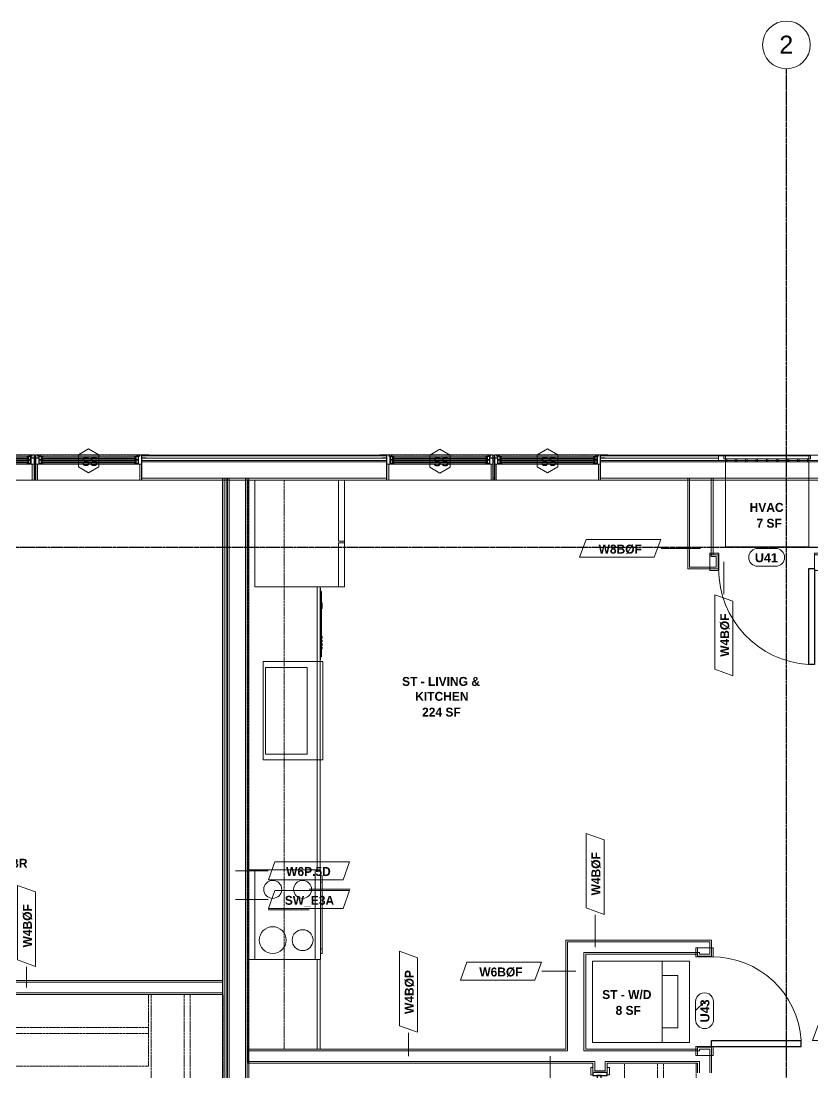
# Model space of a CAD drawing. Header units: inches. Extents: x -4058 to -1781, y 9814 to 12264.
# Drawn here: x -3410.6 to -3145.4, y 11911.1 to 12263.5 of the extents above; entities that cross this region are included whole.
import ezdxf

# ---------------------------------------------------------------- set-up
doc = ezdxf.new("R2010")
doc.units = ezdxf.units.IN
doc.header["$MEASUREMENT"] = 0
doc.linetypes.add('Dash', pattern=[0.25, 0.125, -0.125])
doc.linetypes.add('Grid Line 1_2_', pattern=[0.875, 0.5, -0.125, 0.125, -0.125])
for name, color, linetype, lineweight in [('0-1', 7, 'Continuous', 5), ('0-2', 7, 'Continuous', 9), ('0-4', 165, 'Continuous', 5), ('A-AREA-IDEN', 2, 'Continuous', 9), ('A-DETL-GENF-HDLN-1', 7, 'Dash', 9), ('A-DETL-GENF-HDLN-2', 1, 'Continuous', 18), ('A-DOOR-3', 31, 'Continuous', 9), ('A-DOOR-4', 31, 'Continuous', 30), ('A-DOOR-FRAM-3', 31, 'Continuous', 30), ('A-DOOR-IDEN', 31, 'Continuous', 9), ('A-GENM-1', 7, 'Continuous', 9), ('A-GLAZ', 151, 'Continuous', 18), ('A-GLAZ-1', 10, 'Continuous', 30), ('A-GLAZ-2', 7, 'Continuous', 9), ('A-GLAZ-IDEN', 152, 'Continuous', 9), ('A-WALL', 113, 'Continuous', 18), ('A-WALL-1', 7, 'Continuous', 9), ('A-WALL-2', 250, 'Continuous', 18), ('A-WALL-3', 113, 'Continuous', 9), ('A-WALL-IDEN', 211, 'Continuous', 9), ('I-WALL-1', 7, 'Continuous', 9), ('I-WALL-2', 2, 'Continuous', 9), ('P-SANR-FIXT', 6, 'Continuous', 9), ('Q-CASE', 31, 'Continuous', 9), ('Q-CASE-HDLN', 31, 'Dash', 9), ('Q-SPCQ', 91, 'Continuous', 9), ('S-GRID-1', 1, 'Grid Line 1_2_', 30), ('S-GRID-IDEN', 1, 'Continuous', 9), ('S-GRID-IDEN-1', 147, 'Continuous', 9)]:
    doc.layers.add(name, color=color, linetype=linetype, lineweight=lineweight)
doc.styles.add('Arial', font='arial.ttf', dxfattribs={"height": 6})
doc.styles.add('Arial_B', font='arialbd.ttf', dxfattribs={"height": 3})
doc.styles.add('Century Gothic_B', font='GOTHICB.TTF', dxfattribs={"height": 3})

# ---------------------------------------------------------------- blocks, each defined once
blk = doc.blocks.new('Window-Double_Hung-Marvin-Essential - 2-WIDE _TEMP ALL LOW_ ESDH3066-3454268-UNITS PLANS - 3RD FLOOR')
at = {"layer": 'A-DETL-GENF-HDLN-1'}
blk.add_line((16.1, 4.22), (-16.5, 4.22), dxfattribs=at)
at = {"layer": 'A-DETL-GENF-HDLN-2'}
for p, q in [((-17.75, 4.28), (-17.16, 4.28)), ((-17.75, 4.28), (-17.75, 1.19)), ((-17.08, 3.87), (-17.16, 4.28)), ((-17.08, 3.87), (-16.19, 3.87)), ((-16.85, 4.25), (-16.85, 3.87)), ((-16.3, 4.25), (-16.85, 4.25)), ((-16.38, 3.77), (-16.72, 3.77)), ((-16.72, 3.77), (-16.72, 1.19)), ((-15.34, 3.69), (-16.56, 3.69)), ((-16.56, 2.75), (-16.56, 3.69)), ((-16.38, 3.87), (-16.38, 3.77)), ((-16.3, 4.01), (-16.3, 4.25)), ((-16.18, 4.01), (-16.3, 4.01)), ((-16.19, 3.97), (-16.1, 3.97)), ((-16.19, 3.87), (-16.19, 3.97)), ((-16.18, 4.22), (-16.1, 4.22)), ((-16.18, 4.22), (-16.18, 4.01)), ((-16.1, 3.97), (-16.1, 4.22)), ((-15.94, 2.87), (-15.94, 3.59)), ((-15.94, 3.59), (-15.28, 3.59)), ((-15.84, 2.88), (-15.84, 3.57)), ((-15.34, 3.69), (-15.28, 3.63)), ((-15.28, 3.59), (-15.28, 3.63)), ((15.34, 3.69), (15.28, 3.63)), ((15.28, 3.59), (15.28, 3.63)), ((15.94, 3.59), (15.28, 3.59)), ((15.34, 3.69), (16.56, 3.69)), ((15.84, 2.88), (15.84, 3.57)), ((15.94, 2.87), (15.94, 3.59)), ((16.18, 4.22), (16.1, 4.22)), ((16.1, 3.97), (16.1, 4.22)), ((16.19, 3.97), (16.1, 3.97)), ((16.18, 4.22), (16.18, 4.01)), ((16.18, 4.01), (16.3, 4.01)), ((16.19, 3.87), (16.19, 3.97)), ((17.08, 3.87), (16.19, 3.87)), ((16.3, 4.01), (16.3, 4.25)), ((16.3, 4.25), (16.85, 4.25)), ((16.38, 3.87), (16.38, 3.77)), ((16.38, 3.77), (16.72, 3.77)), ((16.56, 2.75), (16.56, 3.69)), ((16.72, 3.77), (16.72, 1.19)), ((16.85, 4.25), (16.85, 3.87)), ((17.08, 3.87), (17.16, 4.28)), ((17.75, 4.28), (17.16, 4.28)), ((17.75, 4.28), (17.75, 1.19)), ((-19.25, 3.23), (-19.25, 3.19)), ((-17.75, 3.23), (-19.25, 3.23)), ((-19.25, 3.19), (-17.9, 3.19)), ((-17.9, 3.19), (-17.9, 3.08)), ((-17.9, 3.08), (-17.75, 3.08)), ((-16.72, 1.19), (-17.75, 1.19)), ((-17.13, 1.16), (-17.13, -4.19)), ((-16.56, 2.75), (-15.34, 2.75)), ((-15.34, 2.47), (-16.56, 2.47)), ((-16.56, 1.53), (-16.56, 2.47)), ((-16.56, 1.53), (-15.34, 1.53)), ((-15.28, 2.87), (-15.94, 2.87)), ((-15.94, 1.65), (-15.94, 2.37)), ((-15.94, 2.37), (-15.28, 2.37)), ((-15.28, 1.65), (-15.94, 1.65)), ((-15.84, 1.66), (-15.84, 2.35)), ((-15.54, 3.01), (-15.54, 3.45)), ((-15.54, 1.79), (-15.54, 2.23)), ((-15.34, 2.75), (-15.28, 2.81)), ((-15.34, 2.47), (-15.28, 2.41)), ((-15.34, 1.53), (-15.28, 1.59)), ((-15.28, 2.81), (-15.28, 2.87)), ((-15.28, 2.37), (-15.28, 2.41)), ((-15.28, 1.59), (-15.28, 1.65)), ((15.28, 2.81), (15.28, 2.87)), ((15.28, 2.87), (15.94, 2.87)), ((15.34, 2.75), (15.28, 2.81)), ((15.34, 2.47), (15.28, 2.41)), ((15.28, 2.37), (15.28, 2.41)), ((15.94, 2.37), (15.28, 2.37)), ((15.28, 1.59), (15.28, 1.65)), ((15.28, 1.65), (15.94, 1.65)), ((15.34, 1.53), (15.28, 1.59)), ((16.56, 2.75), (15.34, 2.75)), ((15.34, 2.47), (16.56, 2.47)), ((16.56, 1.53), (15.34, 1.53)), ((15.54, 3.01), (15.54, 3.45)), ((15.54, 1.79), (15.54, 2.23)), ((15.84, 1.66), (15.84, 2.35)), ((15.94, 1.65), (15.94, 2.37)), ((16.56, 1.53), (16.56, 2.47)), ((16.72, 1.19), (17.75, 1.19)), ((17.12, -4.19), (17.12, 1.16)), ((17.75, 3.23), (19.25, 3.23)), ((17.9, 3.08), (17.75, 3.08)), ((17.9, 3.19), (17.9, 3.08)), ((19.25, 3.19), (17.9, 3.19)), ((19.25, 3.23), (19.25, 3.19)), ((-17.13, -4.19), (-17.75, -4.19)), ((17.12, -4.19), (17.75, -4.19))]:
    blk.add_line(p, q, dxfattribs=at)
at = {"layer": 'A-GLAZ'}
for p, q in [((15.84, 3.57), (-15.84, 3.57)), ((15.84, 3.45), (-15.84, 3.45)), ((15.84, 3.01), (-15.84, 3.01)), ((15.84, 2.88), (-15.84, 2.88)), ((15.84, 2.35), (-15.84, 2.35)), ((15.84, 2.23), (-15.84, 2.23)), ((15.84, 1.79), (-15.84, 1.79)), ((15.84, 1.66), (-15.84, 1.66))]:
    blk.add_line(p, q, dxfattribs=at)
at = {"layer": 'A-GLAZ-1'}
for p, q in [((-17.75, 4.28), (-17.75, 1.19)), ((17.75, 1.19), (17.75, 4.28)), ((-17.75, 1.16), (-17.75, -4.19)), ((17.75, -4.19), (17.75, 1.16))]:
    blk.add_line(p, q, dxfattribs=at)
at = {"layer": 'A-GLAZ-2'}
for p, q in [((17.75, 4.28), (-17.75, 4.28)), ((20.21, 4.25), (17.75, 4.25)), ((17.75, 4.19), (20.21, 4.19)), ((20.21, 4.19), (20.21, 4.25)), ((-17.75, 1.19), (17.75, 1.19)), ((-17.75, -4.19), (17.75, -4.19))]:
    blk.add_line(p, q, dxfattribs=at)
blk = doc.blocks.new('Perforated Panel at Magic-Pak - hvac panel - 3rd floor-3386640-UNITS PLANS - 3RD FLOOR')
at = {"layer": 'A-GLAZ-2'}
for p, q in [((-19.01, -4.13), (19.01, -4.13)), ((19.01, -4.19), (-19.01, -4.19))]:
    blk.add_line(p, q, dxfattribs=at)
blk = doc.blocks.new('V-Series_EWC4_SPVU_RFA_2015 - 2ND AND 3RD FLOOR-2226480-UNITS PLANS - 3RD FLOOR')
at = {"layer": 'A-GENM-1'}
for p, q in [((-3859.97, 11740.34), (-3859.97, 11739.78)), ((-3858.97, 11740.34), (-3859.97, 11740.34)), ((-3859.97, 11739.78), (-3859.97, 11711.9)), ((-3858.97, 11739.78), (-3859.97, 11739.78)), ((-3859.97, 11739.78), (-3858.97, 11739.78)), ((-3858.97, 11739.78), (-3858.97, 11740.34)), ((-3858.97, 11711.9), (-3858.97, 11739.78)), ((-3829.54, 11739.78), (-3858.97, 11739.78)), ((-3858.97, 11739.78), (-3858.97, 11739.34)), ((-3858.97, 11739.34), (-3857.97, 11739.34)), ((-3857.97, 11739.34), (-3857.97, 11736.54)), ((-3829.54, 11711.9), (-3829.54, 11739.78)), ((-3857.97, 11736.54), (-3858.97, 11736.54)), ((-3858.97, 11736.54), (-3858.97, 11736.04)), ((-3858.97, 11736.04), (-3857.97, 11736.04)), ((-3857.97, 11736.04), (-3857.97, 11733.06)), ((-3857.97, 11733.06), (-3858.97, 11733.06)), ((-3858.97, 11733.06), (-3858.97, 11732.56)), ((-3858.97, 11732.56), (-3857.97, 11732.56)), ((-3857.97, 11732.56), (-3857.97, 11729.57)), ((-3857.97, 11729.57), (-3858.97, 11729.57)), ((-3858.97, 11729.57), (-3858.97, 11729.07)), ((-3858.97, 11729.07), (-3857.97, 11729.07)), ((-3857.97, 11729.07), (-3857.97, 11726.09)), ((-3857.97, 11726.09), (-3858.97, 11726.09)), ((-3858.97, 11726.09), (-3858.97, 11725.59)), ((-3858.97, 11725.59), (-3857.97, 11725.59)), ((-3857.97, 11725.59), (-3857.97, 11722.61)), ((-3857.97, 11722.61), (-3858.97, 11722.61)), ((-3858.97, 11722.61), (-3858.97, 11722.11)), ((-3858.97, 11722.11), (-3857.97, 11722.11)), ((-3857.97, 11722.11), (-3857.97, 11719.12)), ((-3857.97, 11719.12), (-3858.97, 11719.12)), ((-3858.97, 11719.12), (-3858.97, 11718.62)), ((-3858.97, 11718.62), (-3857.97, 11718.62)), ((-3857.97, 11718.62), (-3857.97, 11715.64)), ((-3857.97, 11715.64), (-3858.97, 11715.64)), ((-3858.97, 11715.64), (-3858.97, 11715.14)), ((-3858.97, 11715.14), (-3857.97, 11715.14)), ((-3857.97, 11715.14), (-3857.97, 11712.34)), ((-3859.97, 11711.9), (-3858.97, 11711.9)), ((-3859.97, 11711.9), (-3859.97, 11711.34)), ((-3858.97, 11711.9), (-3859.97, 11711.9)), ((-3859.97, 11711.34), (-3858.97, 11711.34)), ((-3857.97, 11712.34), (-3858.97, 11712.34)), ((-3858.97, 11712.34), (-3858.97, 11711.9)), ((-3858.97, 11711.34), (-3858.97, 11711.9)), ((-3858.97, 11711.9), (-3829.54, 11711.9))]:
    blk.add_line(p, q, dxfattribs=at)
blk = doc.blocks.new('Window-Double_Hung-Marvin-Essential - 2-WIDE _TEMP ALL LOW_ ESDH3066-3454271-UNITS PLANS - 3RD FLOOR')
at = {"layer": 'A-DETL-GENF-HDLN-1'}
blk.add_line((16.1, -4.22), (-16.5, -4.22), dxfattribs=at)
at = {"layer": 'A-DETL-GENF-HDLN-2'}
for p, q in [((-17.13, 4.19), (-17.75, 4.19)), ((-17.13, -1.16), (-17.13, 4.19)), ((17.12, 4.19), (17.75, 4.19)), ((17.12, 4.19), (17.12, -1.16)), ((-19.25, -3.23), (-19.25, -3.19)), ((-19.25, -3.19), (-17.9, -3.19)), ((-17.75, -3.23), (-19.25, -3.23)), ((-17.9, -3.19), (-17.9, -3.08)), ((-17.9, -3.08), (-17.75, -3.08)), ((-16.72, -1.19), (-17.75, -1.19)), ((-17.75, -4.28), (-17.75, -1.19)), ((-16.72, -3.77), (-16.72, -1.19)), ((-16.56, -1.53), (-15.34, -1.53)), ((-16.56, -1.53), (-16.56, -2.47)), ((-15.34, -2.47), (-16.56, -2.47)), ((-16.56, -2.75), (-15.34, -2.75)), ((-16.56, -2.75), (-16.56, -3.69)), ((-15.28, -1.65), (-15.94, -1.65)), ((-15.94, -1.65), (-15.94, -2.37)), ((-15.94, -2.37), (-15.28, -2.37)), ((-15.28, -2.87), (-15.94, -2.87)), ((-15.94, -2.87), (-15.94, -3.59)), ((-15.84, -1.66), (-15.84, -2.35)), ((-15.84, -2.88), (-15.84, -3.57)), ((-15.54, -1.79), (-15.54, -2.23)), ((-15.54, -3.01), (-15.54, -3.45)), ((-15.34, -1.53), (-15.28, -1.59)), ((-15.34, -2.47), (-15.28, -2.41)), ((-15.34, -2.75), (-15.28, -2.81)), ((-15.28, -1.59), (-15.28, -1.65)), ((-15.28, -2.37), (-15.28, -2.41)), ((-15.28, -2.81), (-15.28, -2.87)), ((15.34, -1.53), (15.28, -1.59)), ((15.28, -1.59), (15.28, -1.65)), ((15.28, -1.65), (15.94, -1.65)), ((15.28, -2.37), (15.28, -2.41)), ((15.94, -2.37), (15.28, -2.37)), ((15.34, -2.47), (15.28, -2.41)), ((15.34, -2.75), (15.28, -2.81)), ((15.28, -2.81), (15.28, -2.87)), ((15.28, -2.87), (15.94, -2.87)), ((16.56, -1.53), (15.34, -1.53)), ((15.34, -2.47), (16.56, -2.47)), ((16.56, -2.75), (15.34, -2.75)), ((15.54, -1.79), (15.54, -2.23)), ((15.54, -3.01), (15.54, -3.45)), ((15.84, -1.66), (15.84, -2.35)), ((15.84, -2.88), (15.84, -3.57)), ((15.94, -1.65), (15.94, -2.37)), ((15.94, -2.87), (15.94, -3.59)), ((16.56, -1.53), (16.56, -2.47)), ((16.56, -2.75), (16.56, -3.69)), ((16.72, -3.77), (16.72, -1.19)), ((16.72, -1.19), (17.75, -1.19)), ((17.75, -4.28), (17.75, -1.19)), ((17.9, -3.08), (17.75, -3.08)), ((17.75, -3.23), (19.25, -3.23)), ((17.9, -3.19), (17.9, -3.08)), ((19.25, -3.19), (17.9, -3.19)), ((19.25, -3.23), (19.25, -3.19)), ((-17.75, -4.28), (-17.16, -4.28)), ((-17.08, -3.87), (-17.16, -4.28)), ((-17.08, -3.87), (-16.19, -3.87)), ((-16.85, -4.25), (-16.85, -3.87)), ((-16.3, -4.25), (-16.85, -4.25)), ((-16.38, -3.77), (-16.72, -3.77)), ((-15.34, -3.69), (-16.56, -3.69)), ((-16.38, -3.87), (-16.38, -3.77)), ((-16.18, -4.01), (-16.3, -4.01)), ((-16.3, -4.01), (-16.3, -4.25)), ((-16.19, -3.87), (-16.19, -3.97)), ((-16.19, -3.97), (-16.1, -3.97)), ((-16.18, -4.22), (-16.18, -4.01)), ((-16.18, -4.22), (-16.1, -4.22)), ((-16.1, -3.97), (-16.1, -4.22)), ((-15.94, -3.59), (-15.28, -3.59)), ((-15.34, -3.69), (-15.28, -3.63)), ((-15.28, -3.59), (-15.28, -3.63)), ((15.28, -3.59), (15.28, -3.63)), ((15.94, -3.59), (15.28, -3.59)), ((15.34, -3.69), (15.28, -3.63)), ((15.34, -3.69), (16.56, -3.69)), ((16.19, -3.97), (16.1, -3.97)), ((16.1, -3.97), (16.1, -4.22)), ((16.18, -4.22), (16.1, -4.22)), ((16.18, -4.22), (16.18, -4.01)), ((16.18, -4.01), (16.3, -4.01)), ((17.08, -3.87), (16.19, -3.87)), ((16.19, -3.87), (16.19, -3.97)), ((16.3, -4.01), (16.3, -4.25)), ((16.3, -4.25), (16.85, -4.25)), ((16.38, -3.87), (16.38, -3.77)), ((16.38, -3.77), (16.72, -3.77)), ((16.85, -4.25), (16.85, -3.87)), ((17.08, -3.87), (17.16, -4.28)), ((17.75, -4.28), (17.16, -4.28))]:
    blk.add_line(p, q, dxfattribs=at)
at = {"layer": 'A-GLAZ'}
for p, q in [((15.84, -1.66), (-15.84, -1.66)), ((15.84, -1.79), (-15.84, -1.79)), ((15.84, -2.23), (-15.84, -2.23)), ((15.84, -2.35), (-15.84, -2.35)), ((15.84, -2.88), (-15.84, -2.88)), ((15.84, -3.01), (-15.84, -3.01)), ((15.84, -3.45), (-15.84, -3.45)), ((15.84, -3.57), (-15.84, -3.57))]:
    blk.add_line(p, q, dxfattribs=at)
at = {"layer": 'A-GLAZ-1'}
for p, q in [((-17.75, -1.16), (-17.75, 4.19)), ((17.75, 4.19), (17.75, -1.16)), ((-17.75, -4.28), (-17.75, -1.19)), ((17.75, -1.19), (17.75, -4.28))]:
    blk.add_line(p, q, dxfattribs=at)
at = {"layer": 'A-GLAZ-2'}
for p, q in [((-17.75, 4.19), (17.75, 4.19)), ((-17.75, -1.19), (17.75, -1.19)), ((17.75, -4.28), (-17.75, -4.28)), ((17.75, -4.19), (20.21, -4.19)), ((20.21, -4.25), (17.75, -4.25)), ((20.21, -4.19), (20.21, -4.25))]:
    blk.add_line(p, q, dxfattribs=at)
blk = doc.blocks.new('CTR - 1st Phase - Shell_rvt-1-UNITS PLANS - 3RD FLOOR')
at = {"layer": 'A-WALL-1'}
for p, q in [((-3405.67, 12118.09), (-3406.18, 12118.09)), ((-3406.18, 12115.09), (-3406.18, 12115.06)), ((-3405.67, 12115.06), (-3405.67, 12115.09)), ((-3370.17, 12115.09), (-3370.17, 12115.06)), ((-3290.54, 12118.09), (-3367.71, 12118.09)), ((-3288.08, 12115.06), (-3288.08, 12115.09)), ((-3252.07, 12118.09), (-3252.58, 12118.09)), ((-3252.58, 12115.09), (-3252.58, 12115.06)), ((-3252.07, 12115.06), (-3252.07, 12115.09)), ((-3216.57, 12115.09), (-3216.57, 12115.06)), ((-3175.34, 12118.09), (-3214.11, 12118.09)), ((-3177.09, 12116.34), (-3177.09, 12117.84)), ((-3177.09, 12117.84), (-3175.34, 12117.84)), ((-3097.16, 12116.34), (-3177.09, 12116.34)), ((-3175.34, 12117.84), (-3175.34, 12118.09)), ((-3406.18, 12109.71), (-3405.67, 12109.71)), ((-3370.17, 12109.71), (-3332.29, 12109.71)), ((-3302.29, 12109.71), (-3288.08, 12109.71)), ((-3252.58, 12109.71), (-3252.07, 12109.71)), ((-3216.57, 12109.71), (-3055.21, 12109.71))]:
    blk.add_line(p, q, dxfattribs=at)
at = {"layer": 'A-WALL-2'}
for p, q in [((-3405.67, 12117.84), (-3406.18, 12117.84)), ((-3405.67, 12117.09), (-3406.18, 12117.09)), ((-3405.67, 12116.34), (-3406.18, 12116.34)), ((-3405.67, 12115.84), (-3406.18, 12115.84)), ((-3288.08, 12117.84), (-3370.17, 12117.84)), ((-3288.08, 12117.09), (-3370.17, 12117.09)), ((-3288.08, 12116.34), (-3370.17, 12116.34)), ((-3288.08, 12115.84), (-3370.17, 12115.84)), ((-3252.07, 12117.84), (-3252.58, 12117.84)), ((-3252.07, 12117.09), (-3252.58, 12117.09)), ((-3252.07, 12116.34), (-3252.58, 12116.34)), ((-3252.07, 12115.84), (-3252.58, 12115.84)), ((-3177.09, 12117.84), (-3216.57, 12117.84)), ((-3177.09, 12117.09), (-3216.57, 12117.09)), ((-3177.09, 12116.34), (-3216.57, 12116.34)), ((-3055.21, 12115.84), (-3216.57, 12115.84)), ((-3405.67, 12110.34), (-3406.18, 12110.34)), ((-3288.08, 12110.34), (-3370.17, 12110.34)), ((-3252.07, 12110.34), (-3252.58, 12110.34)), ((-3055.21, 12110.34), (-3216.57, 12110.34))]:
    blk.add_line(p, q, dxfattribs=at)
at = {"layer": '0-2'}
for name, p, rotation in [('Window-Double_Hung-Marvin-Essential - 2-WIDE _TEMP ALL LOW_ ESDH3066-3454271-UNITS PLANS - 3RD FLOOR', (-3423.93, 12113.9), 180), ('Window-Double_Hung-Marvin-Essential - 2-WIDE _TEMP ALL LOW_ ESDH3066-3454271-UNITS PLANS - 3RD FLOOR', (-3270.33, 12113.9), 180), ('Perforated Panel at Magic-Pak - hvac panel - 3rd floor-3386640-UNITS PLANS - 3RD FLOOR', (-3156.32, 12113.9), 180), ('V-Series_EWC4_SPVU_RFA_2015 - 2ND AND 3RD FLOOR-2226480-UNITS PLANS - 3RD FLOOR', (-14886.61, 8257.87), 269.9999999999999)]:
    blk.add_blockref(name, p, dxfattribs=dict(at, rotation=rotation))
for p in [(-3387.92, 12113.9), (-3234.32, 12113.9)]:
    blk.add_blockref('Window-Double_Hung-Marvin-Essential - 2-WIDE _TEMP ALL LOW_ ESDH3066-3454268-UNITS PLANS - 3RD FLOOR', p, dxfattribs=at)
blk = doc.blocks.new('CTR - 1st Phase - Common Walls_rvt-1-UNITS PLANS - 3RD FLOOR')
at = {"layer": 'A-WALL-2'}
for p, q in [((-3342.54, 11725.36), (-3342.54, 12110.34)), ((-3341.91, 11725.36), (-3341.91, 12110.34)), ((-3341.41, 11725.36), (-3341.41, 12110.34)), ((-3340.91, 11725.36), (-3340.91, 12110.34)), ((-3335.41, 11725.36), (-3335.41, 12110.34)), ((-3334.91, 11725.36), (-3334.91, 12110.34))]:
    blk.add_line(p, q, dxfattribs=at)
at = {"layer": 'I-WALL-1'}
for p, q in [((-3343.16, 12110.34), (-3343.16, 11852.18)), ((-3334.29, 12110.34), (-3343.16, 12110.34)), ((-3334.29, 11764.11), (-3334.29, 12110.34))]:
    blk.add_line(p, q, dxfattribs=at)
blk = doc.blocks.new('Grid - Grid Head - Circle-1738874-UNITS PLANS - 3RD FLOOR')
at = {"layer": 'S-GRID-IDEN-1'}
for start, end in [(360, 180), (180, 360)]:
    blk.add_arc((0, 0), 0.25, start, end, dxfattribs=at)
blk = doc.blocks.new('CTR - 1st Phase - Structure_rvt-1-UNITS PLANS - 3RD FLOOR')
at = {"layer": 'S-GRID-1'}
for p, q in [((-3154.32, 9814.03), (-3154.32, 12247.5)), ((-1781.27, 12087.19), (-4041.78, 12087.19))]:
    blk.add_line(p, q, dxfattribs=at)
at = {"layer": '0-4', "xscale": 31.99999999999999, "yscale": 31.99999999999999, "zscale": 31.99999999999999}
blk.add_blockref('Grid - Grid Head - Circle-1738874-UNITS PLANS - 3RD FLOOR', (-3154.32, 12255.5), dxfattribs=at)
at = {"layer": 'S-GRID-IDEN', "insert": (-3156.7, 12258.6), "char_height": 6, "width": 5.656, "attachment_point": 1, "style": 'Arial'}
blk.add_mtext('2', dxfattribs=at)
blk = doc.blocks.new('OD_CW_Closet - OD_CW_Closet-3801314-UNITS PLANS - 3RD FLOOR')
at = {"layer": 'Q-CASE-HDLN'}
for p, q in [((0.74, -24), (0.74, 0)), ((0.74, 0), (80.99, 0)), ((80.99, 0), (80.99, -24)), ((0.74, -11), (80.99, -11)), ((0.74, -13), (80.99, -13)), ((80.99, -24), (0.74, -24))]:
    blk.add_line(p, q, dxfattribs=at)
blk = doc.blocks.new('OD_CW_Closet - OD_CW_Closet-3852331-UNITS PLANS - 3RD FLOOR')
at = {"layer": 'Q-CASE-HDLN'}
for p, q in [((62.72, 24), (0.74, 24)), ((0.74, 24), (0.74, 0)), ((62.72, 0), (62.72, 24)), ((0.74, 13), (62.72, 13)), ((0.74, 11), (62.72, 11)), ((0.74, 0), (62.72, 0))]:
    blk.add_line(p, q, dxfattribs=at)
blk = doc.blocks.new('SLIDING - FLUSH - SLIDING - FLUSH - 5-0 x 6-8-3934327-UNITS PLANS - 3RD FLOOR')
at = {"layer": 'A-DOOR-3'}
for p, q in [((-30.25, 3), (-32.75, 3)), ((-32.75, 3), (-32.75, 2.25)), ((-32.75, 2.25), (-30.25, 2.25)), ((-30.25, 2.25), (-30.25, 3)), ((30.25, 3), (30.25, 2.25)), ((32.75, 3), (30.25, 3)), ((30.25, 2.25), (32.75, 2.25)), ((32.75, 2.25), (32.75, 3)), ((-30.25, -2.5), (-32.75, -2.5)), ((-32.75, -2.5), (-32.75, -3.25)), ((-32.75, -3.25), (-30.25, -3.25)), ((-30.25, -3.25), (-30.25, -2.5)), ((32.75, -2.5), (30.25, -2.5)), ((30.25, -2.5), (30.25, -3.25)), ((30.25, -3.25), (32.75, -3.25)), ((32.75, -3.25), (32.75, -2.5))]:
    blk.add_line(p, q, dxfattribs=at)
at = {"layer": 'A-DOOR-4'}
for p, q in [((1, 2.25), (-30, 2.25)), ((-30, 2.25), (-30, 0.87)), ((-30, 0.87), (1, 0.87)), ((30, 0.87), (-1, 0.87)), ((-1, 0.87), (-1, -0.5)), ((1, 0.87), (1, 2.25)), ((30, -0.5), (30, 0.87)), ((-1, -0.5), (30, -0.5))]:
    blk.add_line(p, q, dxfattribs=at)
at = {"layer": 'A-DOOR-FRAM-3'}
for p, q in [((-30, 2.25), (-31, 2.25)), ((-31, 2.25), (-31, -2.5)), ((-30, -2.5), (-30, 2.25)), ((31, 2.25), (30, 2.25)), ((30, 2.25), (30, -2.5)), ((31, -2.5), (31, 2.25)), ((-31, -2.5), (-30, -2.5)), ((30, -2.5), (31, -2.5))]:
    blk.add_line(p, q, dxfattribs=at)
blk = doc.blocks.new('OD_CW_Closet - OD_CW_Closet-3786619-UNITS PLANS - 3RD FLOOR')
at = {"layer": 'Q-CASE-HDLN'}
for p, q in [((68.99, 24), (0.74, 24)), ((0.74, 24), (0.74, 0)), ((68.99, 0), (68.99, 24)), ((0.74, 13), (68.99, 13)), ((0.74, 11), (68.99, 11)), ((0.74, 0), (68.99, 0))]:
    blk.add_line(p, q, dxfattribs=at)
blk = doc.blocks.new('SWING - SINGLE - FLUSH - SWING - FLUSH - 2-6 x 6-8 - PASSAGE-4346080-UNITS PLANS - 3RD FLOOR')
at = {"layer": 'A-DOOR-3'}
for p, q in [((-15, 2.875), (-18, 2.875)), ((-18, 2.875), (-18, -2.375)), ((-15, -2.375), (-15, 2.875)), ((18, 2.875), (15, 2.875)), ((15, 2.875), (15, -2.375)), ((18, -2.375), (18, 2.875)), ((-18, -2.375), (-15, -2.375)), ((-15, -2.375), (-18, -2.375)), ((-18, -2.375), (-18, -2.875)), ((-18, -2.875), (-15, -2.875)), ((-15, -2.875), (-15, -2.375)), ((15, -2.375), (18, -2.375)), ((18, -2.375), (15, -2.375)), ((15, -2.375), (15, -2.875)), ((15, -2.875), (18, -2.875)), ((18, -2.875), (18, -2.375))]:
    blk.add_line(p, q, dxfattribs=at)
blk.add_arc((15, 2.375), 30.067, 93.81407, 180, dxfattribs=at)
at = {"layer": 'A-DOOR-4'}
for p, q in [((13, 2.375), (13, 32.375)), ((15, 32.375), (13, 32.375)), ((15, 2.375), (15, 32.375)), ((15, 2.375), (13, 2.375))]:
    blk.add_line(p, q, dxfattribs=at)
blk = doc.blocks.new('Stacked Washer and Dryer - 26_x25_ - Private-3627842-UNITS PLANS - 3RD FLOOR')
at = {"layer": 'P-SANR-FIXT'}
for p, q in [((0, 13.625), (32.4375, 13.625)), ((0, 13.625), (0, -13.625)), ((23.34375, -13.625), (23.34375, 13.625)), ((32.4375, 13.625), (32.4375, -13.625)), ((28.53125, 8.75), (23.34375, 8.75)), ((28.53125, -8.75), (28.53125, 8.75)), ((23.34375, -8.75), (28.53125, -8.75)), ((32.4375, -13.625), (0, -13.625))]:
    blk.add_line(p, q, dxfattribs=at)
blk = doc.blocks.new('SWING - SINGLE - FLUSH - SWING - 32_ x 80_ - WITH ACOUSTICAL SEAL-4346081-UNITS PLANS - 3RD FLOOR')
at = {"layer": 'A-DOOR-3'}
for p, q in [((-19, 2.37), (-19, 2.87)), ((-19, 2.87), (-16, 2.87)), ((-19, 2.37), (-16, 2.37)), ((-19, -2.88), (-19, 2.37)), ((-16, 2.37), (-19, 2.37)), ((-16, 2.87), (-16, 2.37)), ((-16, 2.37), (-16, -2.88)), ((16, 2.37), (16, 2.87)), ((16, 2.87), (19, 2.87)), ((16, 2.37), (19, 2.37)), ((16, -2.88), (16, 2.37)), ((19, 2.37), (16, 2.37)), ((19, 2.87), (19, 2.37)), ((19, 2.37), (19, -2.88)), ((-16, -2.88), (-19, -2.88)), ((19, -2.88), (16, -2.88))]:
    blk.add_line(p, q, dxfattribs=at)
blk.add_arc((16, -2.38), 32.07, 180, 266.4241, dxfattribs=at)
at = {"layer": 'A-DOOR-4'}
for p, q in [((14, -2.38), (14, -34.38)), ((16, -2.38), (14, -2.38)), ((16, -2.38), (16, -34.38)), ((16, -34.38), (14, -34.38))]:
    blk.add_line(p, q, dxfattribs=at)
blk = doc.blocks.new('OD_CW_Base Cabinet - OD_CW_Base Cabinet-V24-UNITS PLANS - 3RD FLOOR')
at = {"layer": 'Q-CASE'}
for p, q in [((36.49, 0), (131.34, 0)), ((161.34, 0), (191.34, 0))]:
    blk.add_line(p, q, dxfattribs=at)
blk = doc.blocks.new('OD_CW_Upper Cabinet - OD_CW_Upper Cabinet-4366993-UNITS PLANS - 3RD FLOOR')
at = {"layer": 'Q-CASE-HDLN'}
for p, q in [((0.74, -24), (0.74, -12)), ((0.74, -12), (191.34, -12)), ((191.34, -12), (191.34, -24)), ((191.34, -24), (0.74, -24))]:
    blk.add_line(p, q, dxfattribs=at)
blk = doc.blocks.new('Refrigerator_-_Side-by-Side_6047 - 36_ X 30_-345559-UNITS PLANS - 3RD FLOOR')
at = {"layer": 'Q-SPCQ'}
for p, q in [((17.87, 14.42), (-17.88, 14.42)), ((-17.88, 14.42), (-17.88, -15.58)), ((17.87, -15.58), (17.87, 14.42)), ((-17.88, -13.58), (-3.13, -13.58)), ((-17.88, -13.58), (-17.88, -15.58)), ((-3.13, -15.58), (-3.13, -13.58)), ((-2.63, -13.58), (17.87, -13.58)), ((-2.63, -13.58), (-2.63, -15.58)), ((17.87, -15.58), (17.87, -13.58)), ((-17.88, -15.58), (17.87, -15.58)), ((-3.13, -15.58), (-17.88, -15.58)), ((17.87, -15.58), (-2.63, -15.58))]:
    blk.add_line(p, q, dxfattribs=at)
blk = doc.blocks.new('Stainless Steel Farmhous Kitchen Sink - Stainless Steel Farmhous Kitchen Sink-4315883-UNITS PLANS - 3RD FLOOR')
at = {"layer": 'P-SANR-FIXT'}
for p, q in [((-33, 22.2), (-33, 2.25)), ((0, 22.2), (-33, 22.2)), ((0, 2.25), (0, 22.2)), ((-31, 3), (-31, 16.96)), ((-31, 16.96), (-2, 16.96)), ((-2, 16.96), (-2, 3)), ((-33, 2.25), (0, 2.25)), ((-2, 3), (-31, 3))]:
    blk.add_line(p, q, dxfattribs=at)
blk = doc.blocks.new('Wall Tag - Shear Wall-3956451-UNITS PLANS - 3RD FLOOR')
at = {"layer": 'A-WALL-IDEN'}
for p, q in [((-0.356, 0.094), (-0.424, -0.094)), ((0.424, 0.094), (-0.356, 0.094)), ((0.429, 0.107), (0.003, 0.107)), ((0.356, -0.094), (0.424, 0.094)), ((0, -0.107), (-0.429, -0.107)), ((-0.424, -0.094), (0.356, -0.094))]:
    blk.add_line(p, q, dxfattribs=at)
blk = doc.blocks.new('Wall Tag - Arch Wall-3956453-UNITS PLANS - 3RD FLOOR')
at = {"layer": 'A-WALL-IDEN'}
for p, q in [((-0.356, 0.094), (-0.424, -0.094)), ((0.424, 0.094), (-0.356, 0.094)), ((0.356, -0.094), (0.424, 0.094)), ((-0.424, -0.094), (0.356, -0.094))]:
    blk.add_line(p, q, dxfattribs=at)
blk = doc.blocks.new('Window Tag - ONE-4156801-UNITS PLANS - 3RD FLOOR')
at = {"layer": 'A-GLAZ-IDEN'}
for p, q in [((0, 0.125), (-0.107, 0.062)), ((0.107, 0.062), (0, 0.125)), ((-0.107, 0.062), (-0.107, -0.062)), ((0.107, -0.062), (0.107, 0.062)), ((-0.107, -0.062), (0, -0.125)), ((0, -0.125), (0.107, -0.062))]:
    blk.add_line(p, q, dxfattribs=at)
blk = doc.blocks.new('Door Tag - Type Mark-2601225-UNITS PLANS - 3RD FLOOR')
at = {"layer": 'A-DOOR-IDEN'}
for p, q in [((0.09375, 0.09375), (-0.09375, 0.09375)), ((-0.09375, -0.09375), (0.09375, -0.09375))]:
    blk.add_line(p, q, dxfattribs=at)
for centre, start, end in [((-0.09375, 0), 90, 270), ((0.09375, 0), 270, 90)]:
    blk.add_arc(centre, 0.09375, start, end, dxfattribs=at)

msp = doc.modelspace()

# ---------------------------------------------------------------- linework, layer by layer
at = {"layer": 'A-DOOR-IDEN'}
msp.add_line((-3181.72, 11934.99), (-3184.72, 11931.99), dxfattribs=at)
at = {"layer": 'A-WALL'}
for p, q in [((-3186.75, 12080.59), (-3186.75, 12110.34)), ((-3179.5, 12084.09), (-3179.5, 12110.34)), ((-3177.81, 12084.09), (-3179.5, 12084.09)), ((-3177.81, 12080.59), (-3177.81, 12084.09)), ((-3177.81, 12080.59), (-3186.75, 12080.59)), ((-3227.6, 11954.99), (-3179.97, 11954.99)), ((-3227.6, 11954.99), (-3227.6, 11918.49)), ((-3179.97, 11950.86), (-3179.97, 11954.99)), ((-3222.1, 11951.49), (-3183.47, 11951.49)), ((-3222.1, 11951.49), (-3222.1, 11918.49)), ((-3183.47, 11951.49), (-3183.47, 11950.86)), ((-3183.47, 11950.86), (-3179.97, 11950.86)), ((-3343.16, 11941.49), (-3447.28, 11941.49)), ((-3343.16, 11937.99), (-3445.83, 11937.99)), ((-3227.6, 11918.49), (-3334.47, 11918.49)), ((-3183.47, 11918.49), (-3222.1, 11918.49)), ((-3183.47, 11919.11), (-3183.47, 11918.49)), ((-3179.97, 11919.11), (-3183.47, 11919.11)), ((-3179.97, 11911.12), (-3179.97, 11919.11)), ((-3218.47, 11914.99), (-3334.47, 11914.99)), ((-3218.47, 11914.99), (-3218.47, 11911.86)), ((-3214.97, 11911.86), (-3214.97, 11914.99)), ((-3183.47, 11914.99), (-3214.97, 11914.99)), ((-3183.47, 11914.99), (-3183.47, 11911.12)), ((-3218.47, 11911.86), (-3214.97, 11911.86))]:
    msp.add_line(p, q, dxfattribs=at)
at = {"layer": 'A-WALL-3'}
for p, q in [((-3177.19, 12084.71), (-3178.87, 12084.71)), ((-3177.19, 12079.96), (-3177.19, 12084.71)), ((-3178.87, 12079.96), (-3177.19, 12079.96)), ((-3179.35, 11955.61), (-3228.22, 11955.61)), ((-3228.22, 11955.61), (-3228.22, 11919.11)), ((-3179.35, 11950.24), (-3179.35, 11955.61)), ((-3221.47, 11950.86), (-3184.1, 11950.86)), ((-3221.47, 11919.11), (-3221.47, 11950.86)), ((-3184.1, 11950.86), (-3184.1, 11950.24)), ((-3184.1, 11950.24), (-3179.35, 11950.24)), ((-3343.16, 11942.11), (-3447.54, 11942.11)), ((-3343.16, 11937.36), (-3343.16, 11942.11)), ((-3445.57, 11937.36), (-3343.16, 11937.36)), ((-3228.22, 11919.11), (-3334.47, 11919.11)), ((-3334.47, 11919.11), (-3334.47, 11914.36)), ((-3184.1, 11919.11), (-3221.47, 11919.11)), ((-3184.1, 11919.74), (-3184.1, 11919.11)), ((-3179.35, 11919.74), (-3184.1, 11919.74)), ((-3179.35, 11911.12), (-3179.35, 11919.74)), ((-3334.47, 11914.36), (-3219.1, 11914.36)), ((-3219.1, 11914.36), (-3219.1, 11911.24)), ((-3214.35, 11911.24), (-3214.35, 11914.36)), ((-3214.35, 11914.36), (-3184.1, 11914.36)), ((-3184.1, 11914.36), (-3184.1, 11911.12)), ((-3219.1, 11911.24), (-3214.35, 11911.24))]:
    msp.add_line(p, q, dxfattribs=at)
at = {"layer": 'A-WALL-IDEN'}
for p, q in [((-3183.12, 12086.86), (-3196.25, 12086.86)), ((-3175.24, 12082.34), (-3175.24, 12071.5)), ((-3338.72, 11978.85), (-3327.88, 11978.85)), ((-3338.72, 11969.21), (-3327.88, 11969.21)), ((-3218.35, 11953.24), (-3218.35, 11964.08)), ((-3408.69, 11939.74), (-3408.69, 11946.67)), ((-3224.85, 11945.2), (-3236.18, 11945.2)), ((-3280.84, 11916.74), (-3280.84, 11924.58)), ((-3233.44, 11916.74), (-3233.44, 11902.24))]:
    msp.add_line(p, q, dxfattribs=at)
at = {"layer": 'I-WALL-2'}
for p, q in [((-3187.37, 12110.34), (-3187.37, 12079.96)), ((-3178.87, 12110.34), (-3187.37, 12110.34)), ((-3178.87, 12084.71), (-3178.87, 12110.34)), ((-3187.37, 12079.96), (-3178.87, 12079.96))]:
    msp.add_line(p, q, dxfattribs=at)
at = {"layer": 'Q-CASE'}
for p, q in [((-3311.47, 12073.96), (-3311.47, 11979.11)), ((-3311.47, 11979.11), (-3311.47, 12073.96)), ((-3310.47, 12073.96), (-3310.47, 11979.11)), ((-3311.47, 11949.11), (-3311.47, 11919.11)), ((-3311.47, 11919.11), (-3311.47, 11949.11)), ((-3310.47, 11949.11), (-3310.47, 11919.11))]:
    msp.add_line(p, q, dxfattribs=at)
at = {"layer": 'Q-SPCQ'}
for p, q in [((-3310.45, 12073.46), (-3310.47, 12073.46)), ((-3310.26, 12050.54), (-3310.26, 12073.27)), ((-3310.01, 12072.37), (-3310.26, 12072.37)), ((-3310.01, 12072.37), (-3310.01, 12050.56)), ((-3309.76, 12068.64), (-3310.01, 12068.64)), ((-3310.01, 12066.67), (-3309.76, 12066.67)), ((-3309.76, 12068.64), (-3309.76, 12067.66)), ((-3309.76, 12067.66), (-3309.76, 12066.67)), ((-3309.76, 12057.31), (-3310.01, 12057.31)), ((-3310.01, 12056.72), (-3309.76, 12056.72)), ((-3309.76, 12056.13), (-3310.01, 12056.13)), ((-3310.01, 12055.54), (-3309.76, 12055.54)), ((-3309.76, 12057.31), (-3309.76, 12056.72)), ((-3309.76, 12056.13), (-3309.76, 12055.54)), ((-3309.76, 12054.95), (-3310.01, 12054.95)), ((-3310.01, 12054.36), (-3309.76, 12054.36)), ((-3309.76, 12053.77), (-3310.01, 12053.77)), ((-3310.01, 12053.18), (-3309.76, 12053.18)), ((-3309.76, 12054.95), (-3309.76, 12054.36)), ((-3309.76, 12053.77), (-3309.76, 12053.18)), ((-3310.47, 12049.46), (-3310.45, 12049.46)), ((-3310.01, 12050.56), (-3310.26, 12050.56)), ((-3310.26, 12049.66), (-3310.26, 12050.54)), ((-3334.29, 11979.11), (-3332.29, 11979.11)), ((-3332.29, 11979.11), (-3312.04, 11979.11)), ((-3332.29, 11949.11), (-3332.29, 11979.11)), ((-3312.04, 11949.11), (-3312.04, 11979.11)), ((-3310.29, 11979.11), (-3312.04, 11979.11)), ((-3312.04, 11979.11), (-3312.04, 11949.11)), ((-3310.29, 11979.11), (-3310.29, 11949.11)), ((-3309.79, 11977.11), (-3310.29, 11977.11)), ((-3309.79, 11974.99), (-3310.29, 11974.99)), ((-3309.79, 11977.11), (-3309.79, 11974.99)), ((-3309.79, 11974.99), (-3309.79, 11952.72)), ((-3310.29, 11952.72), (-3309.79, 11952.72)), ((-3310.29, 11951.11), (-3309.79, 11951.11)), ((-3309.79, 11952.72), (-3309.79, 11951.11)), ((-3332.29, 11949.11), (-3334.29, 11949.11)), ((-3312.04, 11949.11), (-3332.29, 11949.11)), ((-3312.04, 11949.11), (-3310.29, 11949.11))]:
    msp.add_line(p, q, dxfattribs=at)
for centre, radius, start, end in [((-3310.45, 12073.27), 0.197, 0, 90), ((-3310.45, 12073.27), 0.197, 15, 75), ((-3311.33, 12050.54), 1.07, 323.6564, 0), ((-3310.45, 12049.66), 0.197, 270, 0), ((-3326.29, 11972.61), 3, 90, 270), ((-3326.29, 11972.61), 3, 270, 90), ((-3316.29, 11972.61), 3, 90, 270), ((-3316.29, 11972.61), 3, 270, 90), ((-3326.29, 11955.61), 4.5, 90, 270), ((-3326.29, 11955.61), 4.5, 270, 90), ((-3316.29, 11955.61), 3.5, 90, 270), ((-3316.29, 11955.61), 3.5, 270, 90)]:
    msp.add_arc(centre, radius, start, end, dxfattribs=at)

# ---------------------------------------------------------------- block references
at = {"layer": '0-1'}
for name in ['CTR - 1st Phase - Structure_rvt-1-UNITS PLANS - 3RD FLOOR', 'CTR - 1st Phase - Shell_rvt-1-UNITS PLANS - 3RD FLOOR', 'CTR - 1st Phase - Common Walls_rvt-1-UNITS PLANS - 3RD FLOOR']:
    msp.add_blockref(name, (0, 0), dxfattribs=at)
at = {"layer": 'A-DOOR-3'}
msp.add_blockref('SWING - SINGLE - FLUSH - SWING - 32_ x 80_ - WITH ACOUSTICAL SEAL-4346081-UNITS PLANS - 3RD FLOOR', (-3160.94, 12082.34), dxfattribs=at)
for name, p, rotation in [('SWING - SINGLE - FLUSH - SWING - FLUSH - 2-6 x 6-8 - PASSAGE-4346080-UNITS PLANS - 3RD FLOOR', (-3181.72, 11934.99), 269.9999999999768), ('SLIDING - FLUSH - SLIDING - FLUSH - 5-0 x 6-8-3934327-UNITS PLANS - 3RD FLOOR', (-3216.85, 11880.24), 90.00000000004533)]:
    msp.add_blockref(name, p, dxfattribs=dict(at, rotation=rotation))
at = {"layer": 'A-DOOR-IDEN', "xscale": 31.99999999999999, "yscale": 31.99999999999999, "zscale": 31.99999999999999}
msp.add_blockref('Door Tag - Type Mark-2601225-UNITS PLANS - 3RD FLOOR', (-3160.94, 12083.84), dxfattribs=at)
at = {"layer": 'A-DOOR-IDEN', "xscale": 31.99999999999999, "yscale": 31.99999999999999, "zscale": 31.99999999999999, "rotation": 89.99999999999955}
msp.add_blockref('Door Tag - Type Mark-2601225-UNITS PLANS - 3RD FLOOR', (-3181.72, 11931.99), dxfattribs=at)
at = {"layer": 'A-GLAZ-IDEN', "xscale": 31.99999999999999, "yscale": 31.99999999999999, "zscale": 31.99999999999999}
for p in [(-3387.92, 12116.18), (-3270.33, 12116.09), (-3234.32, 12116.18)]:
    msp.add_blockref('Window Tag - ONE-4156801-UNITS PLANS - 3RD FLOOR', p, dxfattribs=at)
at = {"layer": 'A-WALL-IDEN', "xscale": 31.99999999999999, "yscale": 31.99999999999999, "zscale": 31.99999999999999}
for name, p in [('Wall Tag - Arch Wall-3956453-UNITS PLANS - 3RD FLOOR', (-3209.98, 12086.86)), ('Wall Tag - Arch Wall-3956453-UNITS PLANS - 3RD FLOOR', (-3314.15, 11978.85)), ('Wall Tag - Shear Wall-3956451-UNITS PLANS - 3RD FLOOR', (-3314.15, 11969.21)), ('Wall Tag - Arch Wall-3956453-UNITS PLANS - 3RD FLOOR', (-3249.91, 11945.2)), ('Wall Tag - Arch Wall-3956453-UNITS PLANS - 3RD FLOOR', (-3132, 11925.04))]:
    msp.add_blockref(name, p, dxfattribs=at)
at = {"layer": 'A-WALL-IDEN', "xscale": 31.99999999999999, "yscale": 31.99999999999999, "zscale": 31.99999999999999, "rotation": 89.99999999999955}
for p in [(-3175.24, 12057.76), (-3218.35, 11977.81), (-3408.69, 11960.4), (-3280.84, 11938.31)]:
    msp.add_blockref('Wall Tag - Arch Wall-3956453-UNITS PLANS - 3RD FLOOR', p, dxfattribs=at)
at = {"layer": 'P-SANR-FIXT', "rotation": 269.9999999999998}
msp.add_blockref('Stainless Steel Farmhous Kitchen Sink - Stainless Steel Farmhous Kitchen Sink-4315883-UNITS PLANS - 3RD FLOOR', (-3331.7, 12015.96), dxfattribs=at)
at = {"layer": 'P-SANR-FIXT'}
msp.add_blockref('Stacked Washer and Dryer - 26_x25_ - Private-3627842-UNITS PLANS - 3RD FLOOR', (-3219.22, 11934.99), dxfattribs=at)
at = {"layer": 'Q-CASE'}
for name, p, rotation in [('OD_CW_Upper Cabinet - OD_CW_Upper Cabinet-4366993-UNITS PLANS - 3RD FLOOR', (-3310.47, 12110.45), 269.9999999999841), ('OD_CW_Base Cabinet - OD_CW_Base Cabinet-V24-UNITS PLANS - 3RD FLOOR', (-3310.47, 12110.45), 270.0000000000046), ('OD_CW_Closet - OD_CW_Closet-3801314-UNITS PLANS - 3RD FLOOR', (-3366.97, 11856.38), 90.00000000000064), ('OD_CW_Closet - OD_CW_Closet-3786619-UNITS PLANS - 3RD FLOOR', (-3208.51, 11915.1), 270.000000000021)]:
    msp.add_blockref(name, p, dxfattribs=dict(at, rotation=rotation))
msp.add_blockref('OD_CW_Closet - OD_CW_Closet-3852331-UNITS PLANS - 3RD FLOOR', (-3430.66, 11913.36), dxfattribs=at)
at = {"layer": 'Q-SPCQ', "rotation": 89.99999999999937}
msp.add_blockref('Refrigerator_-_Side-by-Side_6047 - 36_ X 30_-345559-UNITS PLANS - 3RD FLOOR', (-3317.86, 12091.84), dxfattribs=at)

# ---------------------------------------------------------------- texts
at = {"layer": 'A-AREA-IDEN', "char_height": 3, "attachment_point": 1, "style": 'Century Gothic_B'}
for s, insert, width in [('HVAC', (-3166.63, 12102.08), 15.049), ('7 SF', (-3164.35, 12096.78), 9.494), ('ST - LIVING &', (-3283, 12043.78), 31.613), ('KITCHEN', (-3278.58, 12038.78), 20.907), ('224 SF', (-3276.29, 12033.49), 15.352), ('2BD - BR', (-3425.77, 11982.86), 20.604), ('ST - W/D', (-3216, 11938.88), 20.402), ('8 SF', (-3211.51, 11933.59), 9.494)]:
    msp.add_mtext(s, dxfattribs=dict(at, insert=insert, width=width))
at = {"layer": 'A-DOOR-IDEN', "insert": (-3164.87, 12085.22), "char_height": 3, "width": 9.393, "attachment_point": 1, "style": 'Arial_B'}
msp.add_mtext('U41', dxfattribs=at)
at = {"layer": 'A-DOOR-IDEN', "insert": (-3183.1, 11928.06), "char_height": 3, "width": 9.393, "attachment_point": 1, "rotation": 90, "style": 'Arial_B'}
msp.add_mtext('U43', dxfattribs=at)
at = {"layer": 'A-GLAZ-IDEN', "char_height": 3, "width": 5.454, "attachment_point": 1, "style": 'Century Gothic_B'}
for insert in [(-3390.18, 12117.47), (-3272.59, 12117.37), (-3236.58, 12117.47)]:
    msp.add_mtext('SS', dxfattribs=dict(at, insert=insert))
at = {"layer": 'A-WALL-IDEN', "char_height": 3, "attachment_point": 1, "style": 'Century Gothic_B'}
for s, insert, width in [('W8BØF', (-3217.2, 12088.11), 17.372), ('W6P.5D', (-3321.82, 11980.1), 18.483), ('SW_E3A', (-3322.24, 11970.45), 19.493), ('W6BØF', (-3257.13, 11946.45), 17.372)]:
    msp.add_mtext(s, dxfattribs=dict(at, insert=insert, width=width))
at = {"layer": 'A-WALL-IDEN', "char_height": 3, "attachment_point": 1, "rotation": 90, "style": 'Century Gothic_B'}
for s, insert, width in [('W4BØF', (-3176.49, 12050.55), 17.372), ('W4BØF', (-3219.6, 11970.6), 17.372), ('W4BØF', (-3409.94, 11953.18), 17.372), ('W4BØP', (-3282.08, 11930.88), 17.877)]:
    msp.add_mtext(s, dxfattribs=dict(at, insert=insert, width=width))

doc.saveas('drawing.dxf')
